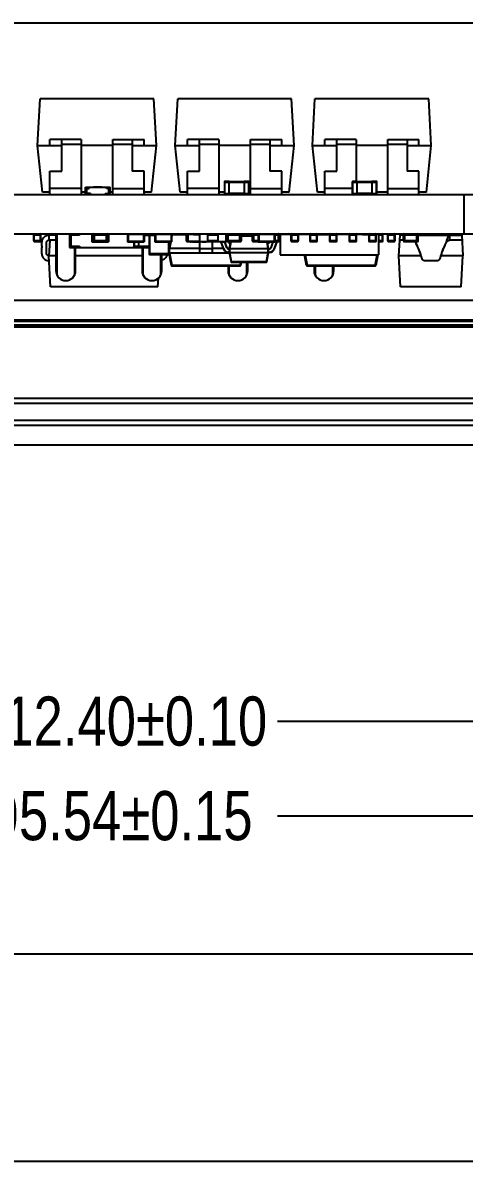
# Model space of a CAD drawing. Header units: inches. Extents: x -190 to 160, y -110 to 38.
# Drawn here: x -99.86 to -81.9, y -8.82 to 37.54 of the extents above; entities that cross this region are included whole.
import ezdxf

# ---------------------------------------------------------------- set-up
doc = ezdxf.new("R2010")
doc.units = ezdxf.units.IN
doc.header["$LTSCALE"] = 1.21
doc.header["$MEASUREMENT"] = 0
doc.header["$PDMODE"] = 3
doc.header["$PDSIZE"] = 0.3125
doc.layers.get('0').update_dxf_attribs({"linetype": 'CONTINUOUS'})
doc.layers.get('Defpoints').update_dxf_attribs({"linetype": 'CONTINUOUS'})
doc.layers.add('DIM', color=3, linetype='CONTINUOUS')
doc.styles.get("Standard").update_dxf_attribs({"font": 'txt', "width": 0.8})
doc.dimstyles.get("Standard").update_dxf_attribs({"dimtxt": 0.15625, "dimasz": 0.1875, "dimexe": 0.125, "dimexo": 0.0625, "dimgap": 0.09, "dimtad": 0, "dimtih": 1, "dimtoh": 1, "dimzin": 4, "dimdsep": 46, "dimtxsty": 'STANDARD', "dimblk": '_FILLED', "dimblk1": '_FILLED', "dimblk2": '_FILLED', "dimcen": 0.09, "dimazin": 1, "dimtp": 0.01, "dimtm": 0.01, "dimtfac": 1, "dimtofl": 0, "dimtmove": 0, "dimatfit": 3, "dimldrblk": '_FILLED', "dimfxl": 1, "dimtolj": 1, "dimtzin": 4, "dimarcsym": 0})

# ---------------------------------------------------------------- blocks, each defined once
blk = doc.blocks.new('_FILLED')
at = {"color": 0, "linetype": 'ByBlock'}
blk.add_solid([(0, 0), (-1, 0.167), (-1, -0.167)], dxfattribs=at)
blk = doc.blocks.new('*D2')
at = {"layer": 'Defpoints', "color": 0}
for p in [(-48.089, 5.241), (-143.629, -8.817), (-48.089, -8.817)]:
    blk.add_point(p, dxfattribs=at)
at = {"layer": 'DIM', "color": 0, "lineweight": -2}
for p, q in [((-143.629, -8.754), (-143.629, 5.366)), ((-142.129, 5.241), (-102.215, 5.241)), ((-49.589, 5.241), (-89.502, 5.241)), ((-48.089, -8.754), (-48.089, 5.366))]:
    blk.add_line(p, q, dxfattribs=at)
at = {"layer": 'DIM', "color": 0, "lineweight": -2, "xscale": 1.5, "yscale": 1.5, "zscale": 1.5, "rotation": 180}
blk.add_blockref('_FILLED', (-143.629, 5.241), dxfattribs=at)
at = {"layer": 'DIM', "color": 0, "lineweight": -2, "xscale": 1.5, "yscale": 1.5, "zscale": 1.5}
blk.add_blockref('_FILLED', (-48.089, 5.241), dxfattribs=at)
at = {"layer": 'DIM', "color": 0, "insert": (-95.859, 5.241), "char_height": 2, "attachment_point": 5}
blk.add_mtext('\\A1;95.54%%p0.15', dxfattribs=at)
blk = doc.blocks.new('*D5')
at = {"layer": 'Defpoints', "color": 0}
for p in [(-39.659, 9.093), (-152.059, -4.387), (-39.659, -4.387)]:
    blk.add_point(p, dxfattribs=at)
at = {"layer": 'DIM', "color": 0, "lineweight": -2}
for p, q in [((-152.059, -4.324), (-152.059, 9.218)), ((-150.559, 9.093), (-102.215, 9.093)), ((-41.159, 9.093), (-89.502, 9.093)), ((-39.659, -4.324), (-39.659, 9.218))]:
    blk.add_line(p, q, dxfattribs=at)
at = {"layer": 'DIM', "color": 0, "lineweight": -2, "xscale": 1.5, "yscale": 1.5, "zscale": 1.5, "rotation": 180}
blk.add_blockref('_FILLED', (-152.059, 9.093), dxfattribs=at)
at = {"layer": 'DIM', "color": 0, "lineweight": -2, "xscale": 1.5, "yscale": 1.5, "zscale": 1.5}
blk.add_blockref('_FILLED', (-39.659, 9.093), dxfattribs=at)
at = {"layer": 'DIM', "color": 0, "insert": (-95.859, 9.093), "char_height": 2, "attachment_point": 5}
blk.add_mtext('\\A1;112.40%%p0.10', dxfattribs=at)

msp = doc.modelspace()

# ---------------------------------------------------------------- linework, layer by layer
at = {"color": 7, "linetype": 'Continuous'}
for p, q in [((-124.859, 37.543), (-67.859, 37.543)), ((-99.257, 32.543), (-99.157, 34.443)), ((-94.525, 34.443), (-99.157, 34.443)), ((-94.425, 32.543), (-94.525, 34.443)), ((-93.657, 32.543), (-93.557, 34.443)), ((-88.925, 34.443), (-93.557, 34.443)), ((-88.825, 32.543), (-88.925, 34.443)), ((-88.075, 32.543), (-87.975, 34.443)), ((-83.343, 34.443), (-87.975, 34.443)), ((-83.243, 32.543), (-83.343, 34.443)), ((-99.057, 30.643), (-99.257, 32.543)), ((-99.257, 32.543), (-98.272, 32.543)), ((-98.756, 32.543), (-98.756, 32.793)), ((-97.486, 32.793), (-98.756, 32.793)), ((-98.272, 31.493), (-98.272, 32.793)), ((-98.272, 32.597), (-97.486, 32.597)), ((-97.486, 32.793), (-97.486, 30.543)), ((-96.196, 32.543), (-97.486, 32.543)), ((-96.196, 30.543), (-96.196, 32.793)), ((-96.196, 32.793), (-94.926, 32.793)), ((-96.196, 32.597), (-95.41, 32.597)), ((-95.41, 32.793), (-95.41, 31.493)), ((-95.41, 32.543), (-94.425, 32.543)), ((-94.926, 32.543), (-94.926, 32.793)), ((-94.625, 30.643), (-94.425, 32.543)), ((-93.457, 30.643), (-93.657, 32.543)), ((-93.657, 32.543), (-92.672, 32.543)), ((-93.156, 32.543), (-93.156, 32.793)), ((-91.886, 32.793), (-93.156, 32.793)), ((-92.672, 31.493), (-92.672, 32.793)), ((-92.672, 32.597), (-91.886, 32.597)), ((-91.886, 32.793), (-91.886, 30.543)), ((-90.596, 32.543), (-91.886, 32.543)), ((-90.596, 32.793), (-89.326, 32.793)), ((-90.596, 30.543), (-90.596, 32.793)), ((-90.596, 32.597), (-89.81, 32.597)), ((-89.81, 32.793), (-89.81, 31.493)), ((-89.81, 32.543), (-88.825, 32.543)), ((-89.326, 32.543), (-89.326, 32.793)), ((-89.025, 30.643), (-88.825, 32.543)), ((-88.075, 32.543), (-87.09, 32.543)), ((-87.875, 30.643), (-88.075, 32.543)), ((-86.304, 32.793), (-87.574, 32.793)), ((-87.574, 32.543), (-87.574, 32.793)), ((-87.09, 31.493), (-87.09, 32.793)), ((-87.09, 32.597), (-86.304, 32.597)), ((-86.304, 32.793), (-86.304, 31.078)), ((-85.014, 32.543), (-86.304, 32.543)), ((-85.014, 32.793), (-83.744, 32.793)), ((-85.014, 30.543), (-85.014, 32.793)), ((-85.014, 32.597), (-84.228, 32.597)), ((-84.228, 32.793), (-84.228, 31.493)), ((-84.228, 32.543), (-83.243, 32.543)), ((-83.744, 32.543), (-83.744, 32.793)), ((-83.443, 30.643), (-83.243, 32.543)), ((-98.756, 30.543), (-98.756, 31.493)), ((-98.756, 31.493), (-98.272, 31.493)), ((-94.926, 31.493), (-95.41, 31.493)), ((-94.926, 30.543), (-94.926, 31.493)), ((-93.156, 30.543), (-93.156, 31.493)), ((-93.156, 31.493), (-92.672, 31.493)), ((-91.639, 30.558), (-91.639, 31.078)), ((-91.459, 31.078), (-91.639, 31.078)), ((-91.459, 30.558), (-91.459, 31.078)), ((-90.859, 31.068), (-91.459, 31.068)), ((-90.679, 31.078), (-90.859, 31.078)), ((-90.859, 31.078), (-90.859, 30.558)), ((-90.679, 31.078), (-90.679, 30.558)), ((-89.326, 31.493), (-89.81, 31.493)), ((-89.326, 30.543), (-89.326, 31.493)), ((-87.574, 31.493), (-87.09, 31.493)), ((-87.574, 30.543), (-87.574, 31.493)), ((-86.259, 31.078), (-86.439, 31.078)), ((-86.439, 30.558), (-86.439, 31.078)), ((-86.259, 30.558), (-86.259, 31.078)), ((-85.659, 31.068), (-86.259, 31.068)), ((-85.479, 31.078), (-85.659, 31.078)), ((-85.659, 31.078), (-85.659, 30.558)), ((-85.479, 31.078), (-85.479, 30.558)), ((-83.744, 31.493), (-84.228, 31.493)), ((-83.744, 30.543), (-83.744, 31.493)), ((-98.756, 30.643), (-99.057, 30.643)), ((-97.486, 30.791), (-98.756, 30.791)), ((-97.308, 30.643), (-97.486, 30.643)), ((-97.308, 30.543), (-97.308, 30.843)), ((-97.308, 30.843), (-96.308, 30.843)), ((-97.258, 30.593), (-97.258, 30.843)), ((-97.258, 30.793), (-97.158, 30.793)), ((-97.158, 30.793), (-97.158, 30.843)), ((-96.986, 30.844), (-96.986, 30.843)), ((-96.906, 30.844), (-96.986, 30.844)), ((-96.949, 30.844), (-96.949, 30.843)), ((-96.908, 30.843), (-96.908, 30.844)), ((-96.906, 30.843), (-96.906, 30.844)), ((-96.895, 30.844), (-96.895, 30.843)), ((-96.814, 30.844), (-96.895, 30.844)), ((-96.854, 30.844), (-96.854, 30.843)), ((-96.814, 30.844), (-96.814, 30.843)), ((-96.802, 30.844), (-96.802, 30.843)), ((-96.718, 30.844), (-96.802, 30.844)), ((-96.785, 30.844), (-96.785, 30.843)), ((-96.772, 30.844), (-96.772, 30.843)), ((-96.718, 30.844), (-96.718, 30.843)), ((-96.708, 30.844), (-96.708, 30.843)), ((-96.627, 30.844), (-96.708, 30.844)), ((-96.668, 30.844), (-96.668, 30.843)), ((-96.627, 30.844), (-96.627, 30.843)), ((-96.458, 30.793), (-96.458, 30.843)), ((-96.358, 30.793), (-96.458, 30.793)), ((-96.358, 30.593), (-96.358, 30.843)), ((-96.308, 30.543), (-96.308, 30.843)), ((-96.196, 30.643), (-96.308, 30.643)), ((-96.196, 30.791), (-94.926, 30.791)), ((-94.625, 30.643), (-94.926, 30.643)), ((-93.156, 30.643), (-93.457, 30.643)), ((-91.886, 30.791), (-93.156, 30.791)), ((-91.659, 30.643), (-91.886, 30.643)), ((-91.659, 31.058), (-91.659, 30.578)), ((-91.659, 31.058), (-91.459, 31.058)), ((-91.459, 31.048), (-90.859, 31.048)), ((-90.859, 31.058), (-90.659, 31.058)), ((-90.659, 30.578), (-90.659, 31.058)), ((-90.596, 30.643), (-90.659, 30.643)), ((-90.596, 30.791), (-89.326, 30.791)), ((-89.025, 30.643), (-89.326, 30.643)), ((-87.574, 30.643), (-87.875, 30.643)), ((-86.459, 30.791), (-87.574, 30.791)), ((-86.459, 31.058), (-86.259, 31.058)), ((-86.459, 31.058), (-86.459, 30.578)), ((-86.259, 31.048), (-85.659, 31.048)), ((-85.659, 31.058), (-85.459, 31.058)), ((-85.459, 30.578), (-85.459, 31.058)), ((-85.014, 30.643), (-85.459, 30.643)), ((-85.014, 30.791), (-83.744, 30.791)), ((-83.443, 30.643), (-83.744, 30.643)), ((-147.909, 30.543), (-43.85, 30.543)), ((-97.108, 30.593), (-97.258, 30.593)), ((-97.108, 30.593), (-97.108, 30.543)), ((-96.508, 30.593), (-96.508, 30.543)), ((-96.508, 30.593), (-96.358, 30.593)), ((-91.459, 30.578), (-91.659, 30.578)), ((-91.639, 30.558), (-91.459, 30.558)), ((-90.859, 30.588), (-91.459, 30.588)), ((-91.459, 30.568), (-90.859, 30.568)), ((-90.659, 30.578), (-90.859, 30.578)), ((-90.859, 30.558), (-90.679, 30.558)), ((-86.259, 30.578), (-86.459, 30.578)), ((-86.439, 30.558), (-86.259, 30.558)), ((-86.304, 30.543), (-86.304, 30.558)), ((-85.659, 30.588), (-86.259, 30.588)), ((-86.259, 30.568), (-85.659, 30.568)), ((-85.459, 30.578), (-85.659, 30.578)), ((-85.659, 30.558), (-85.479, 30.558)), ((-81.926, 30.543), (-81.926, 28.943)), ((-106.609, 28.943), (-43.85, 28.943)), ((-99.425, 28.912), (-99.425, 28.668)), ((-99.425, 28.912), (-99.12, 28.912)), ((-99.395, 28.638), (-99.395, 28.943)), ((-99.151, 28.943), (-99.151, 28.638)), ((-99.12, 28.668), (-99.12, 28.912)), ((-98.794, 28.892), (-98.794, 28.692)), ((-98.509, 28.892), (-98.794, 28.892)), ((-98.509, 28.943), (-98.509, 27.443)), ((-98.459, 27.249), (-98.459, 28.943)), ((-97.959, 28.943), (-97.959, 28.393)), ((-97.909, 28.893), (-97.909, 28.393)), ((-97.559, 28.893), (-97.909, 28.893)), ((-97.559, 28.943), (-97.559, 28.893)), ((-97.049, 28.943), (-97.049, 28.618)), ((-97.024, 28.918), (-97.024, 28.643)), ((-97.013, 28.918), (-97.024, 28.918)), ((-97.014, 28.912), (-97.014, 28.668)), ((-97.014, 28.912), (-96.404, 28.912)), ((-96.983, 28.638), (-96.983, 28.943)), ((-96.953, 28.943), (-96.953, 28.638)), ((-96.465, 28.943), (-96.465, 28.638)), ((-96.434, 28.943), (-96.434, 28.638)), ((-96.405, 28.918), (-96.394, 28.918)), ((-96.404, 28.668), (-96.404, 28.912)), ((-96.404, 28.668), (-96.404, 28.912)), ((-96.394, 28.918), (-96.394, 28.643)), ((-96.369, 28.943), (-96.369, 28.618)), ((-95.599, 28.943), (-95.599, 28.618)), ((-95.574, 28.918), (-95.574, 28.643)), ((-94.944, 28.918), (-95.574, 28.918)), ((-95.499, 28.943), (-95.499, 28.918)), ((-95.137, 28.927), (-95.317, 28.927)), ((-95.317, 28.918), (-95.317, 28.927)), ((-95.159, 28.943), (-95.159, 28.927)), ((-95.137, 28.918), (-95.137, 28.927)), ((-95.019, 28.943), (-95.019, 28.918)), ((-94.944, 28.918), (-94.944, 28.643)), ((-94.919, 28.943), (-94.919, 28.618)), ((-94.715, 28.917), (-94.919, 28.917)), ((-94.919, 28.897), (-94.484, 28.897)), ((-94.759, 28.943), (-94.759, 28.917)), ((-94.723, 28.897), (-94.723, 28.137)), ((-94.484, 28.927), (-94.693, 28.927)), ((-94.693, 28.107), (-94.693, 28.927)), ((-94.484, 28.943), (-94.484, 28.618)), ((-93.829, 28.918), (-94.459, 28.918)), ((-94.459, 28.918), (-94.459, 28.643)), ((-94.384, 28.943), (-94.384, 28.918)), ((-93.933, 28.927), (-94.384, 28.927)), ((-93.933, 28.927), (-93.933, 28.918)), ((-93.904, 28.943), (-93.904, 28.918)), ((-93.829, 28.918), (-93.829, 28.643)), ((-93.805, 28.927), (-93.789, 28.926)), ((-93.804, 28.943), (-93.804, 28.618)), ((-93.789, 28.926), (-93.804, 28.838)), ((-93.789, 28.926), (-93.212, 28.926)), ((-93.216, 28.912), (-93.174, 28.912)), ((-93.216, 28.912), (-93.216, 28.668)), ((-93.185, 28.638), (-93.185, 28.943)), ((-93.174, 28.943), (-93.174, 28.618)), ((-92.674, 28.918), (-93.149, 28.918)), ((-93.149, 28.918), (-93.149, 28.643)), ((-93.074, 28.943), (-93.074, 28.918)), ((-92.941, 28.943), (-92.941, 28.918)), ((-92.914, 28.926), (-92.674, 28.926)), ((-92.674, 28.943), (-92.674, 28.618)), ((-92.344, 28.943), (-92.344, 28.618)), ((-92.344, 28.912), (-91.924, 28.912)), ((-91.924, 28.943), (-91.924, 28.618)), ((-91.594, 28.943), (-91.594, 28.618)), ((-91.573, 28.943), (-91.573, 28.618)), ((-91.573, 28.926), (-91.571, 28.926)), ((-91.573, 28.912), (-90.964, 28.912)), ((-91.543, 28.638), (-91.543, 28.943)), ((-91.513, 28.943), (-91.513, 28.638)), ((-91.025, 28.638), (-91.025, 28.943)), ((-90.994, 28.943), (-90.994, 28.638)), ((-90.964, 28.668), (-90.964, 28.912)), ((-90.527, 28.893), (-90.964, 28.893)), ((-90.964, 28.872), (-90.527, 28.872)), ((-90.527, 28.912), (-90.283, 28.912)), ((-90.527, 28.912), (-90.527, 28.668)), ((-90.497, 28.638), (-90.497, 28.943)), ((-90.49, 28.912), (-90.49, 28.668)), ((-90.46, 28.638), (-90.46, 28.943)), ((-90.283, 28.943), (-90.283, 28.618)), ((-89.628, 28.918), (-90.258, 28.918)), ((-90.258, 28.918), (-90.258, 28.643)), ((-90.183, 28.943), (-90.183, 28.918)), ((-89.703, 28.943), (-89.703, 28.918)), ((-89.628, 28.918), (-89.628, 28.643)), ((-89.603, 28.943), (-89.603, 28.618)), ((-89.603, 28.912), (-89.427, 28.912)), ((-89.466, 28.943), (-89.466, 28.638)), ((-89.458, 28.943), (-89.458, 28.941)), ((-89.436, 28.668), (-89.436, 28.912)), ((-89.427, 28.668), (-89.427, 28.912)), ((-89.384, 28.826), (-89.419, 28.824)), ((-89.419, 28.814), (-89.419, 28.824)), ((-89.419, 28.814), (-89.384, 28.816)), ((-88.948, 28.923), (-89.384, 28.923)), ((-89.384, 28.923), (-89.384, 28.093)), ((-89.276, 28.943), (-89.274, 28.923)), ((-89.264, 28.923), (-89.266, 28.943)), ((-89.056, 28.923), (-89.056, 28.943)), ((-88.95, 28.912), (-88.645, 28.912)), ((-88.95, 28.912), (-88.95, 28.668)), ((-88.919, 28.638), (-88.919, 28.943)), ((-88.675, 28.943), (-88.675, 28.638)), ((-88.184, 28.923), (-88.647, 28.923)), ((-88.645, 28.668), (-88.645, 28.912)), ((-88.335, 28.923), (-88.335, 28.943)), ((-88.268, 28.943), (-88.268, 28.923)), ((-88.186, 28.912), (-87.881, 28.912)), ((-88.186, 28.912), (-88.186, 28.668)), ((-88.156, 28.638), (-88.156, 28.943)), ((-87.912, 28.943), (-87.912, 28.638)), ((-87.885, 28.926), (-87.438, 28.926)), ((-87.384, 28.923), (-87.883, 28.923)), ((-87.881, 28.668), (-87.881, 28.912)), ((-87.438, 28.943), (-87.438, 28.923)), ((-87.386, 28.912), (-87.081, 28.912)), ((-87.386, 28.912), (-87.386, 28.668)), ((-87.356, 28.638), (-87.356, 28.943)), ((-87.112, 28.943), (-87.112, 28.638)), ((-86.582, 28.927), (-87.085, 28.927)), ((-86.584, 28.923), (-87.083, 28.923)), ((-87.081, 28.668), (-87.081, 28.912)), ((-86.659, 28.943), (-86.659, 28.927)), ((-86.586, 28.912), (-86.281, 28.912)), ((-86.586, 28.912), (-86.586, 28.668)), ((-86.556, 28.638), (-86.556, 28.943)), ((-86.312, 28.943), (-86.312, 28.638)), ((-85.784, 28.923), (-86.283, 28.923)), ((-86.281, 28.668), (-86.281, 28.912)), ((-86.071, 28.943), (-86.071, 28.923)), ((-86.044, 28.926), (-85.783, 28.926)), ((-85.786, 28.912), (-85.481, 28.912)), ((-85.786, 28.912), (-85.786, 28.668)), ((-85.756, 28.638), (-85.756, 28.943)), ((-85.512, 28.943), (-85.512, 28.638)), ((-85.485, 28.926), (-85.485, 28.943)), ((-85.384, 28.923), (-85.483, 28.923)), ((-85.481, 28.668), (-85.481, 28.912)), ((-85.384, 28.923), (-85.384, 28.093)), ((-85.384, 28.912), (-85.21, 28.912)), ((-85.241, 28.943), (-85.241, 28.638)), ((-85.21, 28.668), (-85.21, 28.912)), ((-85.023, 28.912), (-84.718, 28.912)), ((-85.023, 28.912), (-85.023, 28.668)), ((-84.992, 28.638), (-84.992, 28.943)), ((-84.748, 28.943), (-84.748, 28.638)), ((-84.718, 28.668), (-84.718, 28.912)), ((-84.559, 28.052), (-84.515, 28.892)), ((-84.389, 28.892), (-84.515, 28.892)), ((-84.509, 28.943), (-84.509, 28.892)), ((-84.459, 28.892), (-84.459, 28.943)), ((-84.389, 28.912), (-83.774, 28.912)), ((-84.389, 28.912), (-84.389, 28.668)), ((-84.384, 28.912), (-84.384, 28.668)), ((-84.358, 28.942), (-84.358, 28.943)), ((-84.353, 28.638), (-84.353, 28.943)), ((-84.323, 28.638), (-84.323, 28.943)), ((-83.835, 28.638), (-83.835, 28.943)), ((-83.805, 28.943), (-83.805, 28.638)), ((-83.774, 28.668), (-83.774, 28.912)), ((-83.774, 28.892), (-82.003, 28.892)), ((-83.759, 28.943), (-83.759, 28.892)), ((-83.709, 28.892), (-83.709, 28.943)), ((-82.509, 28.892), (-82.509, 28.692)), ((-82.003, 28.892), (-81.959, 28.052)), ((-99.12, 28.668), (-99.425, 28.668)), ((-99.395, 28.638), (-99.151, 28.638)), ((-99.323, 28.635), (-99.323, 28.638)), ((-99.216, 28.635), (-99.323, 28.635)), ((-99.279, 28.635), (-99.279, 28.638)), ((-99.261, 28.638), (-99.261, 28.635)), ((-99.216, 28.638), (-99.216, 28.635)), ((-98.76, 28.692), (-98.794, 28.052)), ((-98.509, 28.692), (-98.794, 28.692)), ((-97.959, 28.393), (-94.759, 28.393)), ((-97.909, 28.443), (-97.559, 28.443)), ((-97.759, 28.393), (-97.759, 27.249)), ((-97.709, 27.443), (-97.709, 28.393)), ((-97.559, 28.443), (-97.559, 28.393)), ((-97.049, 28.618), (-96.369, 28.618)), ((-96.999, 28.643), (-97.024, 28.643)), ((-96.404, 28.668), (-97.014, 28.668)), ((-96.999, 28.618), (-96.999, 28.642)), ((-96.983, 28.638), (-96.434, 28.638)), ((-96.949, 28.618), (-96.949, 28.638)), ((-96.913, 28.618), (-96.913, 28.608)), ((-96.811, 28.608), (-96.913, 28.608)), ((-96.909, 28.635), (-96.909, 28.638)), ((-96.816, 28.635), (-96.909, 28.635)), ((-96.898, 28.635), (-96.898, 28.638)), ((-96.863, 28.618), (-96.863, 28.608)), ((-96.846, 28.638), (-96.846, 28.635)), ((-96.835, 28.635), (-96.835, 28.638)), ((-96.816, 28.635), (-96.816, 28.638)), ((-96.811, 28.618), (-96.811, 28.608)), ((-96.806, 28.638), (-96.806, 28.635)), ((-96.715, 28.635), (-96.806, 28.635)), ((-96.797, 28.618), (-96.797, 28.608)), ((-96.696, 28.608), (-96.797, 28.608)), ((-96.792, 28.618), (-96.792, 28.608)), ((-96.769, 28.635), (-96.769, 28.638)), ((-96.743, 28.618), (-96.743, 28.608)), ((-96.732, 28.635), (-96.732, 28.638)), ((-96.715, 28.635), (-96.715, 28.638)), ((-96.713, 28.393), (-96.713, 28.392)), ((-96.713, 28.392), (-96.623, 28.392)), ((-96.703, 28.635), (-96.703, 28.638)), ((-96.611, 28.635), (-96.703, 28.635)), ((-96.697, 28.618), (-96.697, 28.608)), ((-96.696, 28.618), (-96.696, 28.608)), ((-96.682, 28.618), (-96.682, 28.608)), ((-96.58, 28.608), (-96.682, 28.608)), ((-96.646, 28.392), (-96.646, 28.393)), ((-96.632, 28.618), (-96.632, 28.608)), ((-96.625, 28.635), (-96.625, 28.638)), ((-96.623, 28.392), (-96.623, 28.393)), ((-96.611, 28.635), (-96.611, 28.638)), ((-96.602, 28.638), (-96.602, 28.635)), ((-96.509, 28.635), (-96.602, 28.635)), ((-96.58, 28.618), (-96.58, 28.608)), ((-96.565, 28.635), (-96.565, 28.638)), ((-96.544, 28.618), (-96.544, 28.608)), ((-96.507, 28.608), (-96.544, 28.608)), ((-96.543, 28.393), (-96.543, 28.392)), ((-96.543, 28.392), (-96.375, 28.392)), ((-96.538, 28.393), (-96.538, 28.392)), ((-96.535, 28.618), (-96.535, 28.608)), ((-96.528, 28.635), (-96.528, 28.638)), ((-96.52, 28.638), (-96.52, 28.635)), ((-96.509, 28.635), (-96.509, 28.638)), ((-96.507, 28.618), (-96.507, 28.608)), ((-96.469, 28.618), (-96.469, 28.638)), ((-96.453, 28.392), (-96.453, 28.393)), ((-96.419, 28.618), (-96.419, 28.642)), ((-96.418, 28.643), (-96.394, 28.643)), ((-96.375, 28.392), (-96.375, 28.393)), ((-96.375, 28.392), (-96.375, 28.393)), ((-96.346, 28.392), (-96.346, 28.393)), ((-96.346, 28.392), (-96.177, 28.392)), ((-96.262, 28.392), (-96.262, 28.393)), ((-96.177, 28.392), (-96.177, 28.393)), ((-96.151, 28.392), (-96.151, 28.393)), ((-96.151, 28.392), (-95.983, 28.392)), ((-96.061, 28.392), (-96.061, 28.393)), ((-95.988, 28.392), (-95.988, 28.393)), ((-95.983, 28.392), (-95.983, 28.393)), ((-95.599, 28.618), (-94.919, 28.618)), ((-95.574, 28.643), (-94.944, 28.643)), ((-95.549, 28.618), (-95.549, 28.643)), ((-95.499, 28.643), (-95.499, 28.618)), ((-95.46, 28.618), (-95.46, 28.608)), ((-95.424, 28.608), (-95.46, 28.608)), ((-95.447, 28.618), (-95.447, 28.608)), ((-95.424, 28.618), (-95.424, 28.608)), ((-95.387, 28.618), (-95.387, 28.608)), ((-95.285, 28.608), (-95.387, 28.608)), ((-95.337, 28.608), (-95.337, 28.427)), ((-95.137, 28.427), (-95.337, 28.427)), ((-95.336, 28.618), (-95.336, 28.608)), ((-95.317, 28.407), (-95.317, 28.608)), ((-95.317, 28.407), (-95.137, 28.407)), ((-95.285, 28.618), (-95.285, 28.608)), ((-95.272, 28.618), (-95.272, 28.608)), ((-95.17, 28.608), (-95.272, 28.608)), ((-95.17, 28.618), (-95.17, 28.608)), ((-95.159, 28.407), (-95.159, 28.393)), ((-95.157, 28.618), (-95.157, 28.608)), ((-95.055, 28.608), (-95.157, 28.608)), ((-95.137, 28.407), (-95.137, 28.608)), ((-94.723, 28.437), (-95.137, 28.437)), ((-95.137, 28.417), (-94.723, 28.417)), ((-95.105, 28.618), (-95.105, 28.608)), ((-95.055, 28.618), (-95.055, 28.608)), ((-95.019, 28.643), (-95.019, 28.618)), ((-95.009, 28.393), (-95.009, 27.443)), ((-94.969, 28.618), (-94.969, 28.643)), ((-94.959, 27.249), (-94.959, 28.393)), ((-94.809, 28.417), (-94.809, 28.393)), ((-94.759, 28.417), (-94.759, 28.393)), ((-94.484, 28.618), (-93.804, 28.618)), ((-94.459, 28.643), (-93.829, 28.643)), ((-94.434, 28.618), (-94.434, 28.643)), ((-94.384, 28.643), (-94.384, 28.618)), ((-94.346, 28.618), (-94.346, 28.608)), ((-94.31, 28.608), (-94.346, 28.608)), ((-94.333, 28.618), (-94.333, 28.608)), ((-94.31, 28.618), (-94.31, 28.608)), ((-94.273, 28.618), (-94.273, 28.608)), ((-94.171, 28.608), (-94.273, 28.608)), ((-94.221, 28.618), (-94.221, 28.608)), ((-94.171, 28.618), (-94.171, 28.608)), ((-94.158, 28.618), (-94.158, 28.608)), ((-94.056, 28.608), (-94.158, 28.608)), ((-94.056, 28.618), (-94.056, 28.608)), ((-94.042, 28.618), (-94.042, 28.608)), ((-93.94, 28.608), (-94.042, 28.608)), ((-93.99, 28.618), (-93.99, 28.608)), ((-93.94, 28.618), (-93.94, 28.608)), ((-93.933, 28.618), (-93.933, 28.107)), ((-93.904, 28.643), (-93.904, 28.618)), ((-93.903, 28.137), (-93.903, 28.618)), ((-93.903, 28.39), (-93.863, 28.618)), ((-93.889, 28.358), (-93.903, 28.358)), ((-93.843, 28.618), (-93.889, 28.358)), ((-93.889, 28.358), (-92.659, 28.358)), ((-93.889, 28.178), (-93.889, 28.358)), ((-93.854, 28.618), (-93.854, 28.643)), ((-93.174, 28.668), (-93.216, 28.668)), ((-93.185, 28.638), (-93.174, 28.638)), ((-92.323, 28.618), (-93.174, 28.618)), ((-93.149, 28.643), (-92.674, 28.643)), ((-93.124, 28.618), (-93.124, 28.643)), ((-93.074, 28.643), (-93.074, 28.618)), ((-93.035, 28.618), (-93.035, 28.608)), ((-92.999, 28.608), (-93.035, 28.608)), ((-93.022, 28.618), (-93.022, 28.608)), ((-92.999, 28.618), (-92.999, 28.608)), ((-92.962, 28.618), (-92.962, 28.608)), ((-92.86, 28.608), (-92.962, 28.608)), ((-92.911, 28.618), (-92.911, 28.608)), ((-92.86, 28.618), (-92.86, 28.608)), ((-92.847, 28.618), (-92.847, 28.608)), ((-92.745, 28.608), (-92.847, 28.608)), ((-92.745, 28.618), (-92.745, 28.608)), ((-92.732, 28.618), (-92.732, 28.608)), ((-92.63, 28.608), (-92.732, 28.608)), ((-92.68, 28.618), (-92.68, 28.608)), ((-92.659, 28.178), (-92.659, 28.608)), ((-92.159, 28.332), (-92.659, 28.332)), ((-92.63, 28.618), (-92.63, 28.608)), ((-92.582, 28.618), (-92.582, 28.608)), ((-92.404, 28.608), (-92.582, 28.608)), ((-92.504, 28.618), (-92.504, 28.608)), ((-92.425, 28.618), (-92.425, 28.608)), ((-92.404, 28.618), (-92.404, 28.608)), ((-91.924, 28.668), (-92.344, 28.668)), ((-92.344, 28.638), (-91.924, 28.638)), ((-92.323, 28.638), (-92.323, 28.618)), ((-92.319, 28.638), (-92.319, 28.635)), ((-92.24, 28.635), (-92.319, 28.635)), ((-92.282, 28.638), (-92.282, 28.635)), ((-92.245, 28.635), (-92.245, 28.638)), ((-92.24, 28.635), (-92.24, 28.638)), ((-92.222, 28.638), (-92.222, 28.635)), ((-92.139, 28.635), (-92.222, 28.635)), ((-92.218, 28.635), (-92.218, 28.638)), ((-92.181, 28.635), (-92.181, 28.638)), ((-92.159, 28.635), (-92.159, 28.178)), ((-92.159, 28.358), (-91.706, 28.358)), ((-92.144, 28.635), (-92.144, 28.638)), ((-92.139, 28.635), (-92.139, 28.638)), ((-92.115, 28.638), (-92.115, 28.635)), ((-92.036, 28.635), (-92.115, 28.635)), ((-92.078, 28.638), (-92.078, 28.635)), ((-92.041, 28.635), (-92.041, 28.638)), ((-92.036, 28.635), (-92.036, 28.638)), ((-92.012, 28.635), (-92.012, 28.638)), ((-91.933, 28.635), (-92.012, 28.635)), ((-92.003, 28.635), (-92.003, 28.638)), ((-91.967, 28.635), (-91.967, 28.638)), ((-91.949, 28.638), (-91.949, 28.635)), ((-91.938, 28.635), (-91.938, 28.638)), ((-91.933, 28.635), (-91.933, 28.638)), ((-91.573, 28.618), (-91.924, 28.618)), ((-91.832, 28.618), (-91.832, 28.608)), ((-91.654, 28.608), (-91.832, 28.608)), ((-91.797, 28.608), (-91.695, 28.327)), ((-91.685, 28.331), (-91.786, 28.608)), ((-91.754, 28.618), (-91.754, 28.608)), ((-91.685, 28.331), (-91.695, 28.327)), ((-91.675, 28.618), (-91.675, 28.608)), ((-91.654, 28.618), (-91.654, 28.608)), ((-91.651, 28.618), (-91.563, 28.375)), ((-91.554, 28.379), (-91.641, 28.618)), ((-90.964, 28.668), (-91.573, 28.668)), ((-91.554, 28.379), (-91.563, 28.375)), ((-91.544, 28.638), (-90.994, 28.638)), ((-91.54, 28.358), (-91.461, 28.358)), ((-91.463, 28.343), (-91.502, 28.343)), ((-91.502, 28.333), (-91.502, 28.343)), ((-91.502, 28.333), (-91.463, 28.333)), ((-91.463, 28.638), (-91.463, 28.543)), ((-91.412, 28.635), (-91.463, 28.343)), ((-91.463, 28.543), (-91.428, 28.543)), ((-91.463, 28.343), (-91.463, 28.193)), ((-91.463, 28.343), (-91.439, 28.343)), ((-91.45, 28.638), (-91.45, 28.635)), ((-91.45, 28.638), (-91.45, 28.635)), ((-91.376, 28.635), (-91.45, 28.635)), ((-91.439, 28.343), (-91.387, 28.635)), ((-89.888, 28.343), (-91.438, 28.343)), ((-91.438, 28.193), (-91.438, 28.343)), ((-91.413, 28.638), (-91.413, 28.635)), ((-91.413, 28.635), (-91.413, 28.625)), ((-91.376, 28.635), (-91.376, 28.638)), ((-91.353, 28.638), (-91.353, 28.635)), ((-91.275, 28.635), (-91.353, 28.635)), ((-91.352, 28.638), (-91.352, 28.635)), ((-91.349, 28.635), (-91.349, 28.638)), ((-91.312, 28.635), (-91.312, 28.638)), ((-91.275, 28.635), (-91.275, 28.638)), ((-91.246, 28.638), (-91.246, 28.635)), ((-91.171, 28.635), (-91.246, 28.635)), ((-91.245, 28.638), (-91.245, 28.635)), ((-91.208, 28.638), (-91.208, 28.635)), ((-91.171, 28.635), (-91.171, 28.638)), ((-91.143, 28.635), (-91.143, 28.638)), ((-91.143, 28.635), (-91.143, 28.638)), ((-91.069, 28.635), (-91.143, 28.635)), ((-91.134, 28.635), (-91.134, 28.638)), ((-91.097, 28.635), (-91.097, 28.638)), ((-91.08, 28.638), (-91.08, 28.635)), ((-91.069, 28.635), (-91.069, 28.638)), ((-90.283, 28.668), (-90.527, 28.668)), ((-90.497, 28.638), (-90.283, 28.638)), ((-90.425, 28.635), (-90.425, 28.638)), ((-90.283, 28.635), (-90.425, 28.635)), ((-90.388, 28.635), (-90.388, 28.638)), ((-90.344, 28.635), (-90.344, 28.638)), ((-90.326, 28.638), (-90.326, 28.635)), ((-90.283, 28.618), (-89.603, 28.618)), ((-90.258, 28.643), (-89.628, 28.643)), ((-90.233, 28.618), (-90.233, 28.643)), ((-90.183, 28.643), (-90.183, 28.618)), ((-90.145, 28.618), (-90.145, 28.608)), ((-90.108, 28.608), (-90.145, 28.608)), ((-90.131, 28.618), (-90.131, 28.608)), ((-90.108, 28.618), (-90.108, 28.608)), ((-90.072, 28.618), (-90.072, 28.608)), ((-89.97, 28.608), (-90.072, 28.608)), ((-90.02, 28.618), (-90.02, 28.608)), ((-89.97, 28.618), (-89.97, 28.608)), ((-89.956, 28.618), (-89.956, 28.608)), ((-89.854, 28.608), (-89.956, 28.608)), ((-89.935, 28.608), (-89.888, 28.343)), ((-89.863, 28.343), (-89.91, 28.607)), ((-89.863, 28.543), (-89.898, 28.543)), ((-89.888, 28.343), (-89.888, 28.193)), ((-89.888, 28.343), (-89.863, 28.343)), ((-89.863, 28.608), (-89.863, 28.543)), ((-89.824, 28.343), (-89.863, 28.343)), ((-89.863, 28.193), (-89.863, 28.343)), ((-89.863, 28.333), (-89.824, 28.333)), ((-89.854, 28.618), (-89.854, 28.608)), ((-89.841, 28.618), (-89.841, 28.608)), ((-89.739, 28.608), (-89.841, 28.608)), ((-89.824, 28.343), (-89.824, 28.333)), ((-89.789, 28.618), (-89.789, 28.608)), ((-89.686, 28.618), (-89.773, 28.379)), ((-89.763, 28.375), (-89.773, 28.379)), ((-89.763, 28.375), (-89.675, 28.618)), ((-89.739, 28.618), (-89.739, 28.608)), ((-89.703, 28.643), (-89.703, 28.618)), ((-89.653, 28.618), (-89.653, 28.643)), ((-89.53, 28.635), (-89.641, 28.331)), ((-89.632, 28.327), (-89.641, 28.331)), ((-89.632, 28.327), (-89.519, 28.638)), ((-89.427, 28.668), (-89.603, 28.668)), ((-89.603, 28.638), (-89.458, 28.638)), ((-89.523, 28.635), (-89.603, 28.635)), ((-89.594, 28.635), (-89.594, 28.638)), ((-89.576, 28.638), (-89.576, 28.635)), ((-89.531, 28.638), (-89.531, 28.635)), ((-89.523, 28.638), (-89.523, 28.635)), ((-89.458, 28.639), (-89.458, 28.638)), ((-88.645, 28.668), (-88.95, 28.668)), ((-88.919, 28.638), (-88.675, 28.638)), ((-88.848, 28.635), (-88.848, 28.638)), ((-88.741, 28.635), (-88.848, 28.635)), ((-88.803, 28.635), (-88.803, 28.638)), ((-88.785, 28.638), (-88.785, 28.635)), ((-88.741, 28.638), (-88.741, 28.635)), ((-87.881, 28.668), (-88.186, 28.668)), ((-88.156, 28.638), (-87.912, 28.638)), ((-88.084, 28.635), (-88.084, 28.638)), ((-87.977, 28.635), (-88.084, 28.635)), ((-88.039, 28.635), (-88.039, 28.638)), ((-88.022, 28.638), (-88.022, 28.635)), ((-87.977, 28.638), (-87.977, 28.635)), ((-87.081, 28.668), (-87.386, 28.668)), ((-87.356, 28.638), (-87.112, 28.638)), ((-87.284, 28.635), (-87.284, 28.638)), ((-87.177, 28.635), (-87.284, 28.635)), ((-87.239, 28.635), (-87.239, 28.638)), ((-87.222, 28.638), (-87.222, 28.635)), ((-87.177, 28.638), (-87.177, 28.635)), ((-86.281, 28.668), (-86.586, 28.668)), ((-86.556, 28.638), (-86.312, 28.638)), ((-86.484, 28.635), (-86.484, 28.638)), ((-86.377, 28.635), (-86.484, 28.635)), ((-86.439, 28.635), (-86.439, 28.638)), ((-86.422, 28.638), (-86.422, 28.635)), ((-86.377, 28.638), (-86.377, 28.635)), ((-85.481, 28.668), (-85.786, 28.668)), ((-85.756, 28.638), (-85.512, 28.638)), ((-85.684, 28.635), (-85.684, 28.638)), ((-85.577, 28.635), (-85.684, 28.635)), ((-85.639, 28.635), (-85.639, 28.638)), ((-85.622, 28.638), (-85.622, 28.635)), ((-85.577, 28.638), (-85.577, 28.635)), ((-85.21, 28.668), (-85.384, 28.668)), ((-85.384, 28.638), (-85.241, 28.638)), ((-85.306, 28.635), (-85.384, 28.635)), ((-85.368, 28.635), (-85.368, 28.638)), ((-85.351, 28.638), (-85.351, 28.635)), ((-85.306, 28.638), (-85.306, 28.635)), ((-84.718, 28.668), (-85.023, 28.668)), ((-84.992, 28.638), (-84.748, 28.638)), ((-84.92, 28.635), (-84.92, 28.638)), ((-84.813, 28.635), (-84.92, 28.635)), ((-84.876, 28.635), (-84.876, 28.638)), ((-84.858, 28.638), (-84.858, 28.635)), ((-84.813, 28.638), (-84.813, 28.635)), ((-84.389, 28.692), (-84.526, 28.692)), ((-83.774, 28.668), (-84.389, 28.668)), ((-84.358, 28.638), (-83.805, 28.638)), ((-84.358, 28.638), (-84.358, 28.638)), ((-84.265, 28.638), (-84.265, 28.635)), ((-84.186, 28.635), (-84.265, 28.635)), ((-84.26, 28.638), (-84.26, 28.635)), ((-84.223, 28.638), (-84.223, 28.635)), ((-84.186, 28.635), (-84.186, 28.638)), ((-84.167, 28.638), (-84.167, 28.635)), ((-84.085, 28.635), (-84.167, 28.635)), ((-84.164, 28.635), (-84.164, 28.638)), ((-84.162, 28.638), (-84.162, 28.635)), ((-84.159, 28.635), (-84.159, 28.638)), ((-84.122, 28.635), (-84.122, 28.638)), ((-84.085, 28.635), (-84.085, 28.638)), ((-84.06, 28.638), (-84.06, 28.635)), ((-83.982, 28.635), (-84.06, 28.635)), ((-84.056, 28.638), (-84.056, 28.635)), ((-84.019, 28.638), (-84.019, 28.635)), ((-83.982, 28.635), (-83.982, 28.638)), ((-83.958, 28.635), (-83.958, 28.638)), ((-83.879, 28.635), (-83.958, 28.635)), ((-83.953, 28.635), (-83.953, 28.638)), ((-83.944, 28.635), (-83.944, 28.638)), ((-83.908, 28.635), (-83.908, 28.638)), ((-83.89, 28.638), (-83.89, 28.635)), ((-83.879, 28.635), (-83.879, 28.638)), ((-81.993, 28.692), (-82.509, 28.692)), ((-98.727, 26.792), (-98.794, 28.052)), ((-98.509, 28.052), (-98.794, 28.052)), ((-95.009, 28.052), (-97.709, 28.052)), ((-93.903, 28.137), (-94.723, 28.137)), ((-94.693, 28.107), (-93.933, 28.107)), ((-94.259, 28.107), (-94.259, 27.249)), ((-94.209, 27.443), (-94.209, 28.107)), ((-93.889, 28.178), (-93.903, 28.177)), ((-93.817, 27.659), (-93.903, 28.146)), ((-93.889, 28.178), (-91.46, 28.178)), ((-93.889, 28.178), (-93.798, 27.659)), ((-91.463, 28.203), (-91.502, 28.203)), ((-91.502, 28.193), (-91.502, 28.203)), ((-91.502, 28.193), (-91.463, 28.193)), ((-91.463, 28.193), (-91.389, 27.813)), ((-91.463, 28.193), (-91.439, 28.193)), ((-91.365, 27.813), (-91.439, 28.193)), ((-91.438, 28.193), (-89.888, 28.193)), ((-89.888, 28.193), (-89.962, 27.813)), ((-89.937, 27.813), (-89.863, 28.193)), ((-89.888, 28.193), (-89.863, 28.193)), ((-89.824, 28.203), (-89.863, 28.203)), ((-89.863, 28.193), (-89.824, 28.193)), ((-89.824, 28.203), (-89.824, 28.193)), ((-89.384, 28.093), (-85.384, 28.093)), ((-88.317, 27.659), (-88.394, 28.093)), ((-88.374, 28.093), (-88.298, 27.659)), ((-85.52, 27.659), (-85.443, 28.093)), ((-85.424, 28.093), (-85.5, 27.659)), ((-83.657, 28.052), (-84.559, 28.052)), ((-84.493, 26.792), (-84.559, 28.052)), ((-82.975, 27.855), (-83.544, 27.855)), ((-81.959, 28.052), (-82.862, 28.052)), ((-82.025, 26.792), (-81.959, 28.052)), ((-93.798, 27.659), (-93.817, 27.659)), ((-91.02, 27.659), (-93.798, 27.659)), ((-93.798, 27.643), (-93.798, 27.659)), ((-93.798, 27.643), (-91.02, 27.643)), ((-91.509, 27.643), (-91.509, 27.443)), ((-91.459, 27.249), (-91.459, 27.643)), ((-91.365, 27.813), (-91.389, 27.813)), ((-89.962, 27.813), (-91.365, 27.813)), ((-91.365, 27.793), (-91.365, 27.813)), ((-91.365, 27.793), (-89.962, 27.793)), ((-91.02, 27.659), (-90.996, 27.793)), ((-91.02, 27.659), (-91.02, 27.643)), ((-91, 27.659), (-91.02, 27.659)), ((-90.977, 27.793), (-91, 27.659)), ((-90.759, 27.793), (-90.759, 27.249)), ((-90.709, 27.443), (-90.709, 27.793)), ((-89.962, 27.813), (-89.962, 27.793)), ((-89.937, 27.813), (-89.962, 27.813)), ((-88.298, 27.659), (-88.317, 27.659)), ((-85.52, 27.659), (-88.298, 27.659)), ((-88.298, 27.643), (-88.298, 27.659)), ((-88.298, 27.643), (-85.52, 27.643)), ((-88.009, 27.643), (-88.009, 27.443)), ((-87.959, 27.249), (-87.959, 27.643)), ((-87.259, 27.643), (-87.259, 27.249)), ((-87.209, 27.443), (-87.209, 27.643)), ((-85.52, 27.659), (-85.52, 27.643)), ((-85.5, 27.659), (-85.52, 27.659)), ((-94.36, 26.792), (-94.341, 27.148)), ((-94.36, 26.792), (-98.727, 26.792)), ((-82.025, 26.792), (-84.493, 26.792)), ((-147.859, 26.243), (-43.859, 26.243)), ((-43.149, 25.143), (-148.569, 25.143)), ((-147.859, 25.443), (-43.859, 25.443)), ((-129.419, 25.243), (-77.919, 25.243)), ((-109.919, 25.393), (-77.919, 25.393)), ((-43.149, 22.243), (-148.569, 22.243)), ((-43.259, 22.043), (-148.359, 22.043)), ((-43.259, 21.343), (-148.359, 21.343)), ((-39.659, 21.143), (-152.059, 21.143)), ((-39.659, 20.343), (-152.059, 20.343)), ((-43.659, -0.387), (-148.059, -0.387)), ((-143.629, -8.817), (-48.089, -8.817))]:
    msp.add_line(p, q, dxfattribs=at)
for centre, radius, start, end in [((-91.639, 31.058), 0.02, 90, 180), ((-90.679, 31.058), 0.02, 0, 90), ((-86.439, 31.058), 0.02, 90, 180), ((-85.479, 31.058), 0.02, 0, 90), ((-91.639, 30.578), 0.02, 180, 270), ((-90.679, 30.578), 0.02, 270, 0), ((-86.439, 30.578), 0.02, 180, 270), ((-85.479, 30.578), 0.02, 270, 0), ((-99.395, 28.912), 0.0305, 90, 180), ((-99.151, 28.912), 0.0305, 360, 90), ((-96.983, 28.912), 0.0305, 90, 180), ((-96.434, 28.912), 0.0305, 0, 90), ((-96.434, 28.912), 0.0305, 0, 78.75), ((-95.317, 28.907), 0.02, 90, 148.5513), ((-94.693, 28.897), 0.03, 90, 180), ((-93.933, 28.897), 0.03, 43.0367, 90), ((-93.185, 28.912), 0.0305, 90, 180), ((-92.941, 28.912), 0.0305, 10.3727, 90), ((-91.544, 28.912), 0.0305, 90, 167.3197), ((-91.543, 28.912), 0.0305, 90, 169.6845), ((-90.994, 28.912), 0.0305, 0, 78.75), ((-90.497, 28.912), 0.0305, 90, 180), ((-90.46, 28.912), 0.0305, 90, 180), ((-89.466, 28.912), 0.0305, 360, 90), ((-89.458, 28.912), 0.0305, 360, 90), ((-89.416, 28.759), 0.065, 93, 100.1604), ((-89.416, 28.759), 0.055, 93, 101.9854), ((-89.056, 28.912), 0.0305, 90, 159.8054), ((-88.919, 28.912), 0.0305, 90, 180), ((-88.675, 28.912), 0.0305, 360, 90), ((-88.335, 28.912), 0.0305, 90, 159.8054), ((-88.156, 28.912), 0.0305, 90, 180), ((-87.912, 28.912), 0.0305, 360, 90), ((-87.356, 28.912), 0.0305, 90, 180), ((-87.112, 28.912), 0.0305, 360, 90), ((-86.556, 28.912), 0.0305, 90, 180), ((-86.312, 28.912), 0.0305, 360, 90), ((-86.071, 28.912), 0.0305, 20.1738, 90), ((-85.756, 28.912), 0.0305, 90, 180), ((-85.512, 28.912), 0.0305, 360, 90), ((-85.485, 28.912), 0.0305, 90, 116.4648), ((-85.241, 28.912), 0.0305, 360, 90), ((-84.992, 28.912), 0.0305, 90, 180), ((-84.748, 28.912), 0.0305, 360, 90), ((-84.358, 28.912), 0.0305, 90, 180), ((-84.353, 28.912), 0.0305, 90, 180), ((-83.805, 28.912), 0.0305, 0, 78.75), ((-99.395, 28.668), 0.0305, 180, 270), ((-99.151, 28.668), 0.0305, 270, 360), ((-96.983, 28.668), 0.0305, 180, 270), ((-96.434, 28.668), 0.0305, 270, 0), ((-96.434, 28.668), 0.0305, 270, 0), ((-95.317, 28.427), 0.02, 180, 270), ((-93.185, 28.668), 0.0305, 180, 270), ((-91.502, 28.398), 0.205, 200, 270), ((-91.502, 28.398), 0.195, 200, 270), ((-91.543, 28.668), 0.0305, 184.9322, 270), ((-91.544, 28.668), 0.0305, 192.6802, 270), ((-91.502, 28.398), 0.065, 200, 270), ((-91.502, 28.398), 0.055, 200, 270), ((-90.994, 28.668), 0.0305, 270, 0), ((-90.497, 28.668), 0.0305, 180, 270), ((-90.46, 28.668), 0.0305, 180, 270), ((-89.824, 28.398), 0.055, 270, 340), ((-89.824, 28.398), 0.065, 270, 340), ((-89.824, 28.398), 0.195, 270, 340), ((-89.824, 28.398), 0.205, 270, 340), ((-89.466, 28.668), 0.0305, 270, 360), ((-89.458, 28.668), 0.0305, 270, 360), ((-88.919, 28.668), 0.0305, 180, 270), ((-88.675, 28.668), 0.0305, 270, 360), ((-88.156, 28.668), 0.0305, 180, 270), ((-87.912, 28.668), 0.0305, 270, 360), ((-87.356, 28.668), 0.0305, 180, 270), ((-87.112, 28.668), 0.0305, 270, 360), ((-86.556, 28.668), 0.0305, 180, 270), ((-86.312, 28.668), 0.0305, 270, 360), ((-85.756, 28.668), 0.0305, 180, 270), ((-85.512, 28.668), 0.0305, 270, 360), ((-85.241, 28.668), 0.0305, 270, 360), ((-84.992, 28.668), 0.0305, 180, 270), ((-84.748, 28.668), 0.0305, 270, 360), ((-84.358, 28.668), 0.0305, 180, 270), ((-84.353, 28.668), 0.0305, 180, 270), ((-84.507, 28.116), 0.781, 41.1625, 41.6765), ((-83.805, 28.668), 0.0305, 270, 0), ((-94.693, 28.137), 0.03, 180, 270), ((-94.296, 28.147), 0.0986, 331.7276, 336.1318), ((-93.933, 28.137), 0.03, 270, 0), ((-98.109, 27.443), 0.4, 180, 0), ((-94.609, 27.443), 0.4, 180, 0), ((-93.798, 27.663), 0.02, 190, 270), ((-91.109, 27.443), 0.4, 180, 0), ((-91.365, 27.818), 0.025, 191, 270), ((-91.02, 27.663), 0.02, 270, 350), ((-89.962, 27.818), 0.025, 270, 349), ((-88.298, 27.663), 0.02, 190, 270), ((-87.609, 27.443), 0.4, 180, 0), ((-85.52, 27.663), 0.02, 270, 350)]:
    msp.add_arc(centre, radius, start, end, dxfattribs=at)
for centre, start_param, end_param in [((-91.438, 28.064), 0, 0.018208), ((-89.888, 28.064), -0.018208, 0)]:
    msp.add_ellipse(centre, major_axis=(0, 0.129), ratio=0.19438, start_param=start_param, end_param=end_param, dxfattribs=at)
for points, knots in [([(-98.794, 28.892), (-98.813, 28.89), (-98.853, 28.886), (-98.928, 28.86), (-98.986, 28.82), (-99.034, 28.767), (-99.07, 28.706), (-99.103, 28.585), (-99.088, 28.477), (-99.092, 28.34), (-99.094, 28.234), (-99.096, 28.118), (-99.059, 27.989), (-98.959, 27.896), (-98.865, 27.864), (-98.809, 27.857), (-98.783, 27.855)], [0, 0, 0, 0, 0.044755, 0.089364, 0.133887, 0.178594, 0.223414, 0.268262, 0.402875, 0.537723, 0.628904, 0.719546, 0.807086, 0.873357, 0.939547, 1, 1, 1, 1]), ([(-82.509, 28.892), (-82.513, 28.891), (-82.519, 28.889), (-82.528, 28.885), (-82.537, 28.877), (-82.548, 28.863), (-82.562, 28.84), (-82.578, 28.804), (-82.594, 28.762), (-82.611, 28.714), (-82.624, 28.67), (-82.635, 28.634), (-82.647, 28.597), (-82.664, 28.551), (-82.687, 28.497), (-82.71, 28.443), (-82.733, 28.389), (-82.756, 28.335), (-82.78, 28.281), (-82.803, 28.226), (-82.816, 28.19), (-82.823, 28.171)], [0, 0, 0, 0, 0.012522, 0.025248, 0.038953, 0.054445, 0.093075, 0.142535, 0.200271, 0.264894, 0.334951, 0.371102, 0.4077, 0.481629, 0.555644, 0.629651, 0.70373, 0.777793, 0.851857, 0.925917, 1, 1, 1, 1]), ([(-98.793, 28.057), (-98.801, 28.058), (-98.825, 28.062), (-98.857, 28.075), (-98.875, 28.091), (-98.894, 28.132), (-98.896, 28.213), (-98.892, 28.335), (-98.892, 28.458), (-98.896, 28.58), (-98.889, 28.615), (-98.878, 28.639), (-98.864, 28.66), (-98.844, 28.676), (-98.83, 28.686), (-98.806, 28.69), (-98.794, 28.692)], [0, 0, 0, 0, 0.029968, 0.098305, 0.166727, 0.257108, 0.350691, 0.44483, 0.584053, 0.723034, 0.769337, 0.815611, 0.861769, 0.907736, 0.953793, 1, 1, 1, 1]), ([(-83.918, 28.63), (-83.915, 28.626), (-83.908, 28.618), (-83.897, 28.607), (-83.887, 28.595), (-83.878, 28.582), (-83.87, 28.568), (-83.86, 28.549), (-83.849, 28.525), (-83.836, 28.495), (-83.824, 28.466), (-83.811, 28.436), (-83.794, 28.397), (-83.777, 28.358), (-83.76, 28.318), (-83.744, 28.279), (-83.724, 28.229), (-83.706, 28.19), (-83.696, 28.171)], [0, 0, 0, 0, 0.029923, 0.060556, 0.091679, 0.122933, 0.154275, 0.1856, 0.24825, 0.310897, 0.373542, 0.436192, 0.498845, 0.624153, 0.686801, 0.749443, 0.874728, 1, 1, 1, 1]), ([(-83.696, 28.171), (-83.703, 28.191), (-83.714, 28.22), (-83.73, 28.259), (-83.742, 28.287), (-83.755, 28.316), (-83.771, 28.354), (-83.791, 28.402), (-83.816, 28.46), (-83.84, 28.517), (-83.864, 28.575), (-83.878, 28.614), (-83.884, 28.634)], [0, 0, 0, 0, 0.125157, 0.187719, 0.250283, 0.312849, 0.375408, 0.500544, 0.625673, 0.75068, 0.875782, 1, 1, 1, 1]), ([(-82.823, 28.171), (-82.81, 28.196), (-82.788, 28.246), (-82.757, 28.323), (-82.73, 28.385), (-82.708, 28.436), (-82.691, 28.474), (-82.678, 28.505), (-82.667, 28.531), (-82.659, 28.549), (-82.651, 28.565), (-82.644, 28.577), (-82.639, 28.585), (-82.633, 28.594), (-82.624, 28.604), (-82.612, 28.616), (-82.599, 28.631), (-82.587, 28.645), (-82.574, 28.658), (-82.56, 28.669), (-82.546, 28.678), (-82.529, 28.686), (-82.517, 28.69), (-82.509, 28.692)], [0, 0, 0, 0, 0.132063, 0.264151, 0.39626, 0.462316, 0.528367, 0.594415, 0.627441, 0.660471, 0.693496, 0.710009, 0.726525, 0.743005, 0.75944, 0.791925, 0.823491, 0.853957, 0.883041, 0.910602, 0.937802, 0.963151, 1, 1, 1, 1]), ([(-93.999, 28.107), (-94.006, 28.066), (-94.03, 27.987), (-94.123, 27.901), (-94.182, 27.878), (-94.209, 27.871)], [0, 0, 0, 0, 0.407518, 0.729329, 1, 1, 1, 1]), ([(-83.544, 27.855), (-83.552, 27.856), (-83.567, 27.862), (-83.588, 27.879), (-83.602, 27.902), (-83.613, 27.924), (-83.624, 27.954), (-83.639, 27.996), (-83.656, 28.051), (-83.675, 28.11), (-83.689, 28.151), (-83.696, 28.171)], [0, 0, 0, 0, 0.062454, 0.13251, 0.222776, 0.278396, 0.340604, 0.483408, 0.64699, 0.821479, 1, 1, 1, 1]), ([(-82.823, 28.171), (-82.83, 28.151), (-82.844, 28.11), (-82.862, 28.051), (-82.88, 27.996), (-82.894, 27.954), (-82.906, 27.924), (-82.917, 27.902), (-82.931, 27.879), (-82.952, 27.862), (-82.967, 27.856), (-82.975, 27.855)], [0, 0, 0, 0, 0.178521, 0.353011, 0.516593, 0.659396, 0.721604, 0.777224, 0.86749, 0.937546, 1, 1, 1, 1])]:
    msp.add_open_spline(points, degree=3, knots=knots, dxfattribs=at)
for points in [[(-91.438, 28.343), (-91.438, 28.343), (-91.438, 28.343), (-91.439, 28.343)], [(-89.888, 28.343), (-89.888, 28.343), (-89.888, 28.343), (-89.888, 28.343)], [(-83.884, 28.634), (-83.884, 28.634), (-83.884, 28.635), (-83.884, 28.635)]]:
    msp.add_open_spline(points, degree=3, dxfattribs=at)

# ---------------------------------------------------------------- dimensions: what is measured, and where the dimension line sits
at = {"layer": 'DIM'}
for base, p1, p2, override, picture, middle in [((-39.659, 9.093), (-152.059, -4.387), (-39.659, -4.387), {"dimtxt": 2, "dimasz": 1.5, "dimtih": 0, "dimzin": 0, "dimblk": '_FILLED', "dimcen": 0.198, "dimadec": 0, "dimazin": 0, "dimtol": 1, "dimtp": 0.1, "dimtm": 0.1, "dimtzin": 0}, '*D5', (-95.859, 9.093)), ((-48.089, 5.241), (-143.629, -8.817), (-48.089, -8.817), {"dimtxt": 2, "dimasz": 1.5, "dimgap": 0.09, "dimtih": 0, "dimzin": 0, "dimcen": 0.198, "dimadec": 0, "dimazin": 0, "dimtol": 1, "dimlim": 0, "dimtp": 0.15, "dimtm": 0.15, "dimtdec": 2, "dimtzin": 0}, '*D2', (-95.859, 5.241))]:
    dim = msp.add_linear_dim(base=base, p1=p1, p2=p2, dimstyle='STANDARD', override=override, dxfattribs=at)
    dim.commit()
    dim.dimension.update_dxf_attribs({"geometry": picture, "text_midpoint": middle})

doc.saveas('drawing.dxf')
